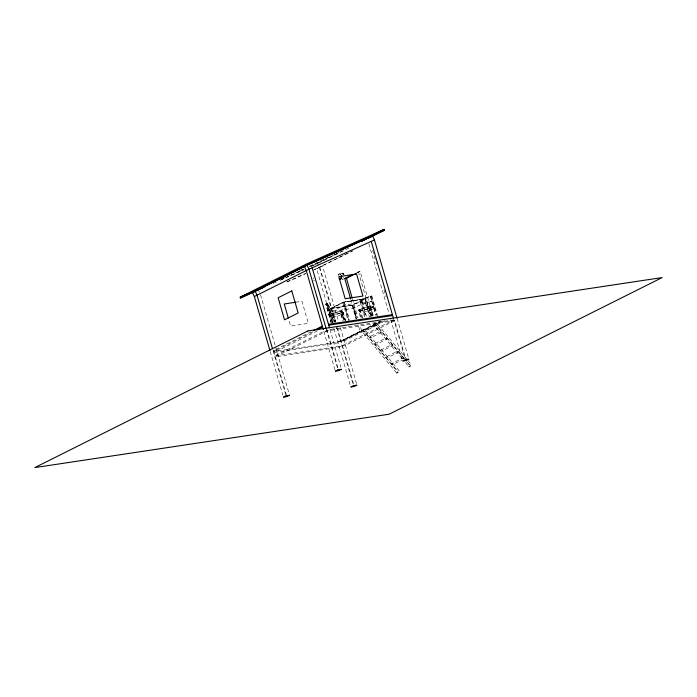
<?xml version="1.0" encoding="UTF-8"?>
<svg xmlns="http://www.w3.org/2000/svg" width="697" height="697" viewBox="0 0 697 697"><rect width="100%" height="100%" fill="white"/><g stroke="black" fill="none" stroke-linecap="round" stroke-linejoin="round"><path stroke-width="0.52" stroke-dasharray="3.48 2.61" d="M343.508 273.555L342.828 273.05L342.532 273.834L343.421 273.843L343.438 273.346L340.432 274.54M342.828 274.322L343.368 273.79L343.795 274.296M342.854 274.435L344.091 274.461M342.506 278.722L342.401 279.453L343.229 278.983M403.737 358.955L402.892 357.944L391.967 363.407L391.775 364.122L392.638 364.636L401.733 360.079M313.31 278.73L313.65 277.868M340.145 274.487L340.598 273.808L343.386 273.346M370.447 337.897C371.187 336.093 368.051 337.287 370.334 337.993L381.259 332.521L381.381 331.65L380.597 331.302L369.671 336.764M399.198 370.865L364.296 329.158L361.743 331.206L360.027 331.467L358.223 325.238M364.296 329.158L363.111 330.526L397.316 371.405M407.292 359.713L376.58 323.007L375.213 323.687L374.028 325.063L402.648 359.269M376.58 323.007L375.395 324.375L373.679 324.636L373.069 322.563M343.281 274.174L343.569 274.278M380.597 331.302L380.466 332.173L381.259 332.521M375.247 343.429L375.125 344.301L375.91 344.649L386.835 339.186L386.957 338.315L386.164 337.958L375.247 343.429L376.04 343.778L375.91 344.649M386.164 337.958L386.042 338.838L386.835 339.186M392.638 364.636L392.76 363.764L391.967 363.407M402.892 357.944L402.866 358.972M363.425 330.439L363.285 331.302L364.069 331.676L375.674 325.865L375.814 325.002L375.03 324.628L363.425 330.439L364.209 330.805L364.069 331.676M375.03 324.628L374.89 325.499L375.674 325.865M380.832 350.077L380.693 350.948L381.477 351.323L392.394 345.851L392.542 344.989L391.749 344.614L380.832 350.077L381.616 350.452L381.477 351.323M391.749 344.614L391.609 345.485L392.394 345.851M386.068 356.916L385.929 357.779L386.713 358.153L397.97 352.516L398.109 351.645L397.325 351.279L386.068 356.916L386.852 357.282L386.713 358.153M397.325 351.279L397.185 352.142L397.97 352.516M340.728 341.521L379.151 321.5M309.555 266.184L331.005 255.93M334.839 254.536L317.457 263.239L318.625 265.714M335.806 254.056L340.633 251.634M342.811 250.72L310.008 266.707M348.744 248.097L318.877 263.048L318.477 262.203M347.402 253.342L316.656 268.728L332.138 322.38M349.92 252.166L352.821 250.711M312.718 270.488L352.473 250.972M356.568 272.588L360.105 271.421L372.991 316.072M357.378 272.788L360.105 271.421M334.421 322.092L330.5 308.501L343.604 301.949L365.925 298.586L371.658 318.442M331.755 308.126L343.76 302.115L364.67 298.961L343.83 302.332L331.755 308.126L352.656 304.972L364.67 298.961M335.492 321.082L332.643 311.21L332.094 311.489L353.004 308.335L366.265 301.949L365.202 302.106L369.48 316.9M332.643 311.21L331.938 311.324L345.198 304.929L365.751 301.836L365.202 302.106M331.816 308.344L352.717 305.199L365.925 298.586M285.779 394.79L273.085 350.8L310.74 331.946M312.927 331.859L273.337 351.68L344.196 340.999L384.753 320.698M317.37 330.857L274.13 352.49L338.054 342.863L380.318 321.709M394.694 320.681L323.835 331.354L274.583 356.001L345.442 345.329L394.694 320.681L405.593 358.441M393.901 319.862L329.977 329.489L275.385 356.82L339.3 347.184L393.901 319.862L404.8 357.631M337.792 341.983L340.467 340.641L343.943 340.119L381.015 321.561M364.365 329.298L342.21 340.38L360.253 331.432M373.679 324.636L380.24 321.352M374.097 324.575L380.745 321.273M299.64 270.61L302.62 269.286M281.928 279.096L288.837 276.012M289.821 275.576L303.639 269.408M309.564 266.759L320.603 261.837M280.307 279.967L304.066 269.356M273.268 283.4L276.247 282.076M280.211 280.307L304.005 269.687M310.94 266.585L317.884 263.483M286.833 281.902L305.539 273.546M314.408 269.591L322.537 265.958L338.515 321.317M287.112 281.919L305.817 273.564M343.464 274.444L343.996 274.261M364.636 317.126L359.696 300.006L371.274 295.946L371.858 296.016L378.175 317.928M359.696 300.006L371.858 296.016M371.64 301.243L362.449 304.467L372.137 301.304L370.717 296.391L370.194 296.33L373.252 306.915L373.827 306.994L364.052 310.148L360.994 299.553L361.569 299.623L366.509 316.743M358.389 310.034L369.968 305.974L374.333 306.541L362.754 310.601L358.389 310.034L360.767 318.268M362.71 318.12L360.741 311.324L359.452 311.777L365.106 311.89L374.306 308.658L373.731 308.588L375.692 315.384M373.731 308.588L374.82 308.205L371.031 307.717M331.084 322.824L325.665 304.049L327.163 303.596L330.404 314.373L328.906 314.826L330.186 316.133L343.194 312.395L345.573 320.637M327.346 303.779L325.665 304.049M332.068 322.667L327.128 305.547L328.627 305.094L333.715 322.363M328.775 305.242L327.128 305.547M327.268 309.146L328.766 308.693M328.54 310.453L330.038 309.999M343.194 312.395L341.591 310.749L330.404 314.373M340.99 311.097L331.023 314.112L332.452 315.575L342.349 312.456M332.844 322.842L330.883 316.046L329.385 316.499L330.666 317.806L332.312 317.51L343.525 313.911L342.244 312.596M295.711 302.228L301.967 301.27L308.335 323.33L290.614 326.065L288.872 320.045M330.5 308.501L352.821 305.138L356.742 318.729M357.84 325.107L358.554 325.002M273.085 350.8L276.552 350.269L273.877 351.61L286.284 394.589M342.758 279.628L343.22 279.558M371.606 301.235L372.181 301.313M369.366 308.022L369.941 308.091L372.189 315.872M363.154 310.374L359.312 309.834L369.584 306.236L373.418 306.732L360.166 311.245L360.741 311.324M314.6 280.917L313.659 280.203M342.201 312.422L340.092 311.202L342.811 320.646M343.612 277.929L343.255 277.458M360.114 311.071L358.964 310.104L361.133 317.605M342.419 312.561L341.077 311.184M327.259 303.805L328.54 305.12M327.259 305.504L325.978 304.197L331.066 322.328M328.67 308.719L329.951 310.026M327.398 309.102L328.679 310.418M330.883 316.046L340.572 312.866L342.994 320.829M407.989 360.549L411.483 364.723L410.115 365.402L406.621 361.229M375.213 323.687L405.924 360.393M404.016 358.58L375.395 324.375L374.794 322.302M406.804 361.917L410.298 366.091M405.445 362.606L408.93 366.779M362.928 329.838L397.83 371.553M396.645 372.921L361.743 331.206L359.94 324.976M258.238 289.673L259.397 292.148M397.09 318.372L408.555 358.101M372.616 250.319L376.511 263.815M384.003 289.769L386.094 297.035M368.87 243.776L389.126 313.929M390.721 319.47L402.413 359.983M371.274 295.946L376.781 315.009M370.769 296.399L376.267 315.462M370.543 306.044L373.548 316.455M369.968 305.974L373.54 318.329M368.887 306.349L372.172 317.736M358.389 271.682L371.274 316.333M365.376 298.856L370.543 316.743M364.862 298.743L370.02 316.63M361.516 299.623L362.937 304.528M364.531 311.812L365.934 316.673M360.271 300.085L365.089 316.769M359.687 309.581L362.135 318.05M352.447 299.022L357.849 317.71M353.362 304.868L357.108 317.823M353.545 308.065L356.681 318.912M350.73 299.274L356.428 319.008M352.107 305.251L356.132 319.191M344.309 301.836L349.476 319.723M343.604 301.949L349.336 321.805M344.379 305.338L348.657 320.132M342.785 302.359L347.664 319.261M343.046 312.239L345.494 320.707M341.765 310.932L345.05 322.319M341.591 310.749L345.154 323.103M341.608 312.753L343.865 320.35M342.027 314.364L343.708 320.193M340.328 327.581L356.637 384.117M319.862 267.3L335.553 321.657M337.365 327.93L353.658 384.378M319.331 267.395L335.231 322.336M336.599 327.233L353.17 384.639M331.04 308.231L335.065 322.171M328.627 305.094L331.685 315.68M332.164 317.353L333.567 322.206M327.163 303.596L332.669 322.659M333.924 328.566L350.199 384.953M329.977 329.489L340.885 367.258M326.806 329.106L338.202 368.6M326.327 329.367L337.697 368.783M323.835 331.354L335.327 371.161M260.539 294.796L289.255 394.267M270.227 351.515L282.799 395.077M338.115 275.219A2.657 1.69 81.4 0 1 340.537 274.461M338.341 275.184A2.657 1.69 81.4 0 1 340.763 274.426M336.773 328.095L336.233 328.365L337.487 327.982L336.773 328.095"/><path stroke-width="1.05" d="M346.653 278.356L346.226 278.208M346.731 278.33L346.226 278.643M255.424 291.372L240.552 298.011L240.16 297.166L305.678 264.372L384.003 229.409L384.395 230.254L368.983 237.965M240.552 298.011L306.07 265.217L384.395 230.254M269.931 350.478L254.361 296.539L252.419 292.409L307.02 265.087L372.529 235.847L374.463 239.968L397.09 318.372M255.564 291.015L307.49 265.026M373.4 234.715L384.003 229.409M360.915 241.484L366.709 238.583L329.202 255.329M361.159 241.537L365.986 239.115M367.92 238.156L372.529 235.847M254.361 296.539L308.954 269.208L374.463 239.968M350.434 298.238L344.736 278.512L352.926 274.409M344.736 278.512L346.453 278.251L355.557 273.694M313.641 330.5L322.328 326.144M316.795 329.934L322.589 327.032M396.645 372.921L398.013 372.242M408.93 366.779L410.298 366.091M327.224 256.208L304.345 266.428L306.279 270.549L323.33 329.629M368.277 237.886L369.846 237.189M240.16 297.166L247.095 294.064M265.148 286.589L255.102 291.076L257.036 295.197L272.483 348.735M252.419 292.409L262.49 287.922M295.711 302.228L284.245 303.997L288.297 318.041M328.479 324.288L392.394 314.652M328.731 325.168L392.646 315.541M307.02 265.087L308.954 269.208L326.022 328.331M305.678 264.372L306.07 265.217M371.248 241.406L393.396 318.128M346.453 278.251L352.151 297.985M312.169 267.779L329.481 327.764M340.345 278.478A1.986 1.272 81.4 0 1 339.814 278.469M341.182 276.361A1.986 1.272 81.4 0 1 341.19 277.179M340.981 277.885A1.986 1.272 81.4 0 1 340.589 278.356M341.26 275.794A2.657 1.69 81.4 0 1 341.007 278.565A2.657 1.69 81.4 0 1 339.204 278.974M341.486 275.759A2.657 1.69 81.4 0 1 339.779 279.114M291.79 290.928L278.147 297.758L284.515 319.818L298.159 312.988L291.79 290.928M307.847 330.953L34.85 467.591L389.153 414.201L662.15 277.572L307.847 330.953M286.075 395.809L283.4 397.151L286.868 396.628L289.543 395.286L286.075 395.809M338.001 369.819L335.327 371.161L338.794 370.638L341.469 369.297L338.001 369.819M353.466 385.659L350.791 386.992L354.259 386.469L356.934 385.136L353.466 385.659M405.384 359.669L402.709 361.011L406.185 360.488L408.86 359.147L405.384 359.669M356.559 273.999L338.82 276.674L345.189 298.743L362.928 296.068L356.559 273.999"/></g></svg>
